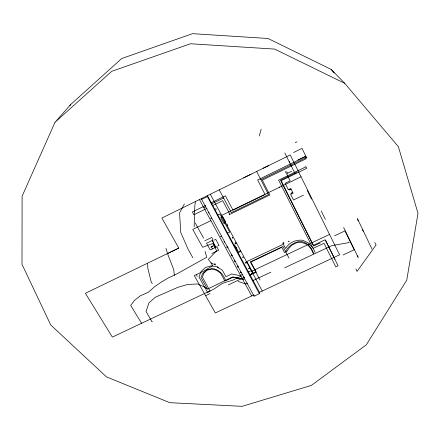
<?xml version="1.0" encoding="UTF-8"?>
<svg xmlns="http://www.w3.org/2000/svg" width="440" height="440" viewBox="0 0 440 440"><rect width="100%" height="100%" fill="white"/><g stroke="black" fill="none" stroke-linecap="round" stroke-linejoin="round"><path stroke-width="0.66" d="M259.44 292.331L259.336 293.711L259.44 292.331L207.422 195.663L207.416 196.603L259.336 293.711L254.062 296.18L201.669 199.424L201.696 198.473M194.145 226.914L194.799 206.322L195.349 201.591M152.119 321.547L152.075 321.866L146.025 311.509L148.989 302.847L155.359 297.209L178.068 287.249L187.616 284.471L197.709 283.971L203.484 286.55L207.642 289.031M288.783 241.544L288.684 241.115M261.14 129.272L259.628 134.772L259.704 136.043M229.389 214.638L229.691 214.28M279.725 187.319L279.263 187.429L279.23 186.874M54.962 122.353L22.11 196.229L22 264.314L50.743 324.995L106.431 376.86L169.791 402.677L242.115 406.329L311.382 385.418L366.327 344.8L406.742 280.176L418 213.351L398.376 146.691L344.729 83.32L331.133 69.388L268.037 38.483L192.544 33.671L121.704 58.542L70.493 104.671L54.962 122.353L111.661 71.346L190.509 43.753L274.632 49.088L344.729 83.32M69.938 105.919L70.493 104.671M184.388 203.902L179.559 212.916L180.736 232.408L187.996 249.029L192.847 257.741M285.643 251.62C288.139 246.004 293.486 242.677 299.338 241.428C306.713 241.307 311.344 247.242 313.638 253.578M288.734 241.291L289.295 241.203M243.298 277.184L243.788 276.903L244.057 277.31M251.383 273.361L251.873 273.081L252.142 273.493M231.952 254.793L231.121 255.233L231.556 255.959L232.386 255.519M238.013 266.002L237.188 266.437L237.617 267.152L238.447 266.717M229.697 214.379L229.091 214.115M211.86 253.517L218.691 250.228L216.805 246.785L210.221 249.97L206.509 243.243L213.103 240.042L211.717 237.457L204.831 240.79M243.612 177.881L251.157 174.141M210.518 218.625L211.69 218.048M217.553 215.149L219.896 213.989L229.746 232.078L227.414 233.216M295.251 142.637L296.973 141.79M221.315 216.59L221.903 216.299L222.255 216.948L220.759 217.685L223.861 223.377L225.357 222.646L225.709 223.289L225.115 223.581M293.568 152.531L302.027 148.374L306.449 157.454L260.893 179.74M201.669 199.424L207.416 196.603L207.422 195.663M297.985 159.989L305.822 156.151M205.546 205.513L192.368 211.965L193.892 214.748L207.064 208.313M210.964 202.862L225.385 195.8L232.986 210.128L265.078 194.524L257.631 180.015L305.261 156.695L306.235 158.691L262.312 180.169L269.863 194.937L229.977 214.308L222.706 200.662L212.476 205.667M305.145 157.823L306.35 157.234M203.913 207.625L205.75 206.723M211.266 204.028L223.575 198.006M220.429 236.638L221.59 236.066M291.61 171.243L286.567 173.707L290.142 180.868L285.12 183.31L288.321 189.684L290.78 188.496L293.09 193.105L290.637 194.293L293.491 199.98L303.495 195.156M208.247 212.493L208.731 212.256L209 212.746L208.511 212.982M215.523 208.94L216.013 208.703L216.277 209.193L215.782 209.435M296.973 172.178L280.517 180.197L313.665 246.032L320.133 242.979M263.137 168.262L268.791 165.512M210.865 220.632L192.77 229.433L202.637 247.297L212.702 243.518L216.673 250.773L208.412 259.298L212.812 265.716L203.764 271.084L194.293 275.605L215.331 312.972L253.897 294.921L254.062 296.18M221.667 215.38L301.054 176.787M289.311 189.799L290.164 189.387M291.115 189.167L289.41 189.998L289.069 189.321M166.936 253.831L178.788 248.089L161.876 218.037L290.268 154.957L339.609 254.81L259.171 292.457M292.749 192.434L291.043 193.259L291.385 193.93M291.143 193.457L291.995 193.045M178.788 248.089L85.377 293.293L112.365 337.101L213.829 289.13L222.536 283.322L232.76 280.181L241.043 276.265M214.242 240.103L215.771 239.365L219.043 245.35L217.514 246.087M210.733 247.066L213.136 245.905L211.365 247.027L212.416 248.936M233.613 245.74L234.762 244.976M207.658 289.047L232.375 277.035L244.151 279.598M228.239 284.977L244.107 277.437M249.596 274.824L255.701 271.926M251.647 271.255L329.538 234.432M205.321 295.801L209.99 293.596M244.585 277.558L241.703 278.916L233.437 277.03L224.868 281.083L220.457 272.96L216.249 270.16L211.651 269.11L207.004 270.188L203.577 273.482L202.477 277.178L210.149 291.225L207.603 292.43L198.979 277.002L201.047 271.557L205.464 267.427L211.376 265.832L217.058 266.871L222.426 270.264L225.957 276.711L231.71 273.955L239.905 275.66L242.831 274.368M334.719 235.752L344.999 230.896L354.189 249.782L343.013 255.008M247.605 283.118L245.762 283.987L238.167 281.386M253.028 280.566L270.913 272.146M284.73 267.79L331.936 245.586L349.124 242.578L348.92 242.143M248.111 272.03L251.636 270.474L253.33 273.636L256.317 272.223L250.866 262.026L281.837 247.33L284.532 252.532L287.001 251.279L289.212 247.918L292.034 245.075L297.22 242.495L302.423 242.671L307.137 244.371L311.058 248.694L313.517 253.968M249.81 275.171L253.33 273.636L246.846 261.536L283.322 244.211L285.577 248.49C288.937 242.451 296.115 239.388 302.852 240.301L308 242.77L312.961 247.891L315.101 252.39M211.228 262.856L213.422 264.171M152.427 283.333L151.399 282.661L147.851 268.483L147.609 263.753M331.133 69.388L334.23 73.046M217.206 266.613L218.323 267.977M141.603 323.301L130.68 305.393L134.591 300.317L140.316 295.84L148.412 292.199L154.468 286.847L161.337 282.079L168.531 277.816L176.495 274.103L206.756 257.257L205.051 251.35M374.786 242.583L376.09 244.915L357.033 271.414L355.9 268.923M225.352 279.725C222.948 274.098 218.702 269.197 212.267 268.499L206.888 269.896L202.686 273.383L200.976 277.453L207.07 288.382M195.311 223.086L203.61 238.178M212.251 240.46L215.952 247.209M213.433 243.419L214.286 244.981M214.445 245.306L215.237 246.752M212.861 241.197L213.714 242.759M222.767 216.75L223.443 217.993M223.493 218.086L225.077 220.996M225.126 221.089L225.77 222.272M199.447 199.579L251.719 295.944M210.32 194.233L262.251 291.016M235.961 247.209L236.858 248.881M234.784 245.179L238.953 252.764M260.013 279.989L250.333 261.888L282.931 246.417L288.986 258.088M219.247 189.871L231.358 212.641L268.499 194.596L256.647 171.441M289.223 161.491L289.806 162.652M295.042 173.575L284.861 153.016M286.666 171.567L287.402 173.047M285.34 171.529L286.077 173.008M325.556 240.422L334.879 259.177L334.757 258.869M307.197 190.35L311.504 199.056M321.216 210.986L325.369 219.412M357.297 218.367L371.905 248.886M357.643 219.659L358.226 220.875M362.302 229.389L363.176 231.215M357.412 255.789L358.182 257.395L343.662 227.535M165.963 248.336L167.888 254.617L173.773 269.764L174.323 275.44M196.658 274.835L197.104 276.364M227.222 224.213L227.596 225.907M214.654 263.912L214.357 264.693L215.248 264.979L215.551 264.198L214.654 263.912M227.568 246.697L226.732 247.137L227.172 247.869L228.003 247.429L227.568 246.697M235.752 242.77L234.916 243.216L235.351 243.947L236.187 243.507L235.752 242.77M240.114 250.894L239.278 251.334L239.712 252.06L240.548 251.625L240.114 250.894M246.147 262.136L245.316 262.576L245.746 263.291L246.576 262.856L246.147 262.136M305.949 166.804L278.608 180.136L313.055 248.441L324.011 243.271L335.77 266.855L338.096 265.771L325.215 239.756L313.352 245.355L281.177 180.719L306.68 168.295L305.949 166.804M224.345 241.532L224.043 241.676L224.301 242.154L224.604 242.011L224.345 241.532M232.546 237.589L232.243 237.732L232.502 238.216L232.804 238.068L232.546 237.589M234.845 260.92L234.548 261.063L234.801 261.536L235.103 261.393L234.845 260.92M242.996 257.043L242.693 257.186L242.946 257.659L243.249 257.516L242.996 257.043M240.884 272.069L240.587 272.212L240.834 272.679L241.137 272.536L240.884 272.069M249.002 268.224L248.699 268.367L248.952 268.835L249.249 268.692L249.002 268.224M283.817 242.825L282.865 242.864L282.876 243.705L283.827 243.667L283.817 242.825"/></g></svg>
